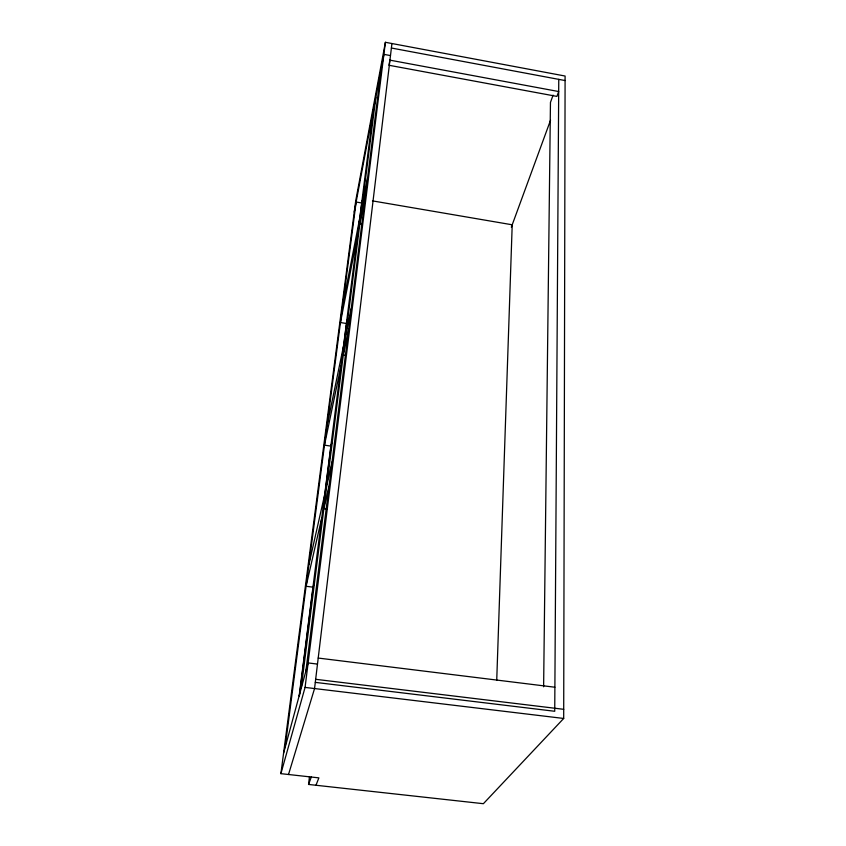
<?xml version="1.0" encoding="UTF-8"?>
<svg xmlns="http://www.w3.org/2000/svg" width="846" height="846" viewBox="0 0 846 846"><rect width="100%" height="100%" fill="white"/><g stroke="black" fill="none" stroke-linecap="round" stroke-linejoin="round"><path stroke-width="1.27" d="M309.477 776.575L308.557 784.443L483.383 803.7L563.69 718.455L565.096 76.034L385.395 42.3L355.732 200.714L280.904 773.656L318.879 777.865L315.97 785.268M558.762 79.365L554.733 711.275L315.294 682.373M543.618 686.793L550.46 102.429L553.083 95.143M496.729 680.3L512.211 224.793L372.462 200.883M391.931 43.527L314.553 688.549L288.518 774.502M305.892 671.111L381.345 67.892M280.904 773.656L305.068 687.407L385.395 42.3M299.188 695.772L373.509 109.599M299.347 696.269L313.263 586.363M324.705 496.084L331.167 445.059M342.937 352.158L346.416 324.684M358.852 226.548L361.665 204.309M301.176 688.475L375.857 97.121M285.06 747.737L356.134 202.025L361.834 202.998M354.241 212.092L383.894 54.356L390.482 55.582M361.633 204.013L362.384 200.142M342.577 306.167L359.709 218.395M362.046 206.466L367.524 178.411M357.53 235.643L340.441 322.548L346.564 323.51L347.357 319.629M365.324 195.986L359.857 223.809L362.141 224.19M326.905 426.426L343.561 345.792M345.845 334.73L351.227 308.663M341.023 365.832L324.473 445.165L331.029 446.117L332.15 441.009M348.658 329.221L343.296 354.929L345.771 355.309M308.906 564.599L324.695 494.561M326.884 484.864L332.066 461.895M321.713 518.122L306.093 586.267L313.157 587.187L314.405 582.059M329.009 486.27L323.881 508.668L327.339 509.144M283.579 753.194L308.113 662.936L317.483 664.089M511.333 227.204L550.545 120.217M308.557 784.443L311.307 777.03M315.653 679.306L563.711 709.318M305.068 687.407L563.69 718.455M318.202 658.061L554.881 687.227M391.381 48.021L565.086 80.55M389.932 60.151L388.938 65.258L556.922 96.402L558.688 91.537L389.932 60.151"/></g></svg>
